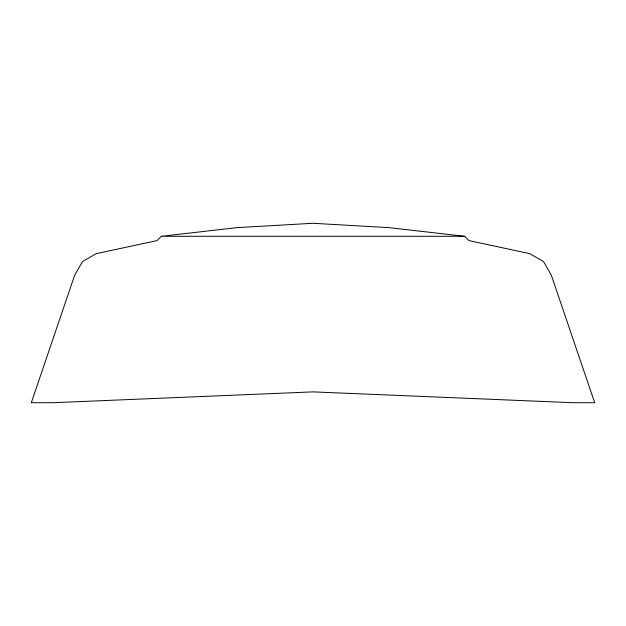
<?xml version="1.0" encoding="UTF-8"?>
<svg xmlns="http://www.w3.org/2000/svg" width="626" height="626" viewBox="0 0 626 626"><rect width="100%" height="100%" fill="white"/><g stroke="black" fill="none" stroke-linecap="round" stroke-linejoin="round"><path stroke-width="0.94" d="M161.312 236.292L156.985 240.627L96.31 253.624L82.515 261.504L74.635 275.299L31.3 402.714L52.967 402.714L313 391.876L573.033 402.714L594.7 402.714L551.365 275.299L543.485 261.504L529.69 253.624L469.015 240.627L464.688 236.292L388.84 227.621L313 223.286L237.16 227.621L161.312 236.292L464.688 236.292"/></g></svg>
